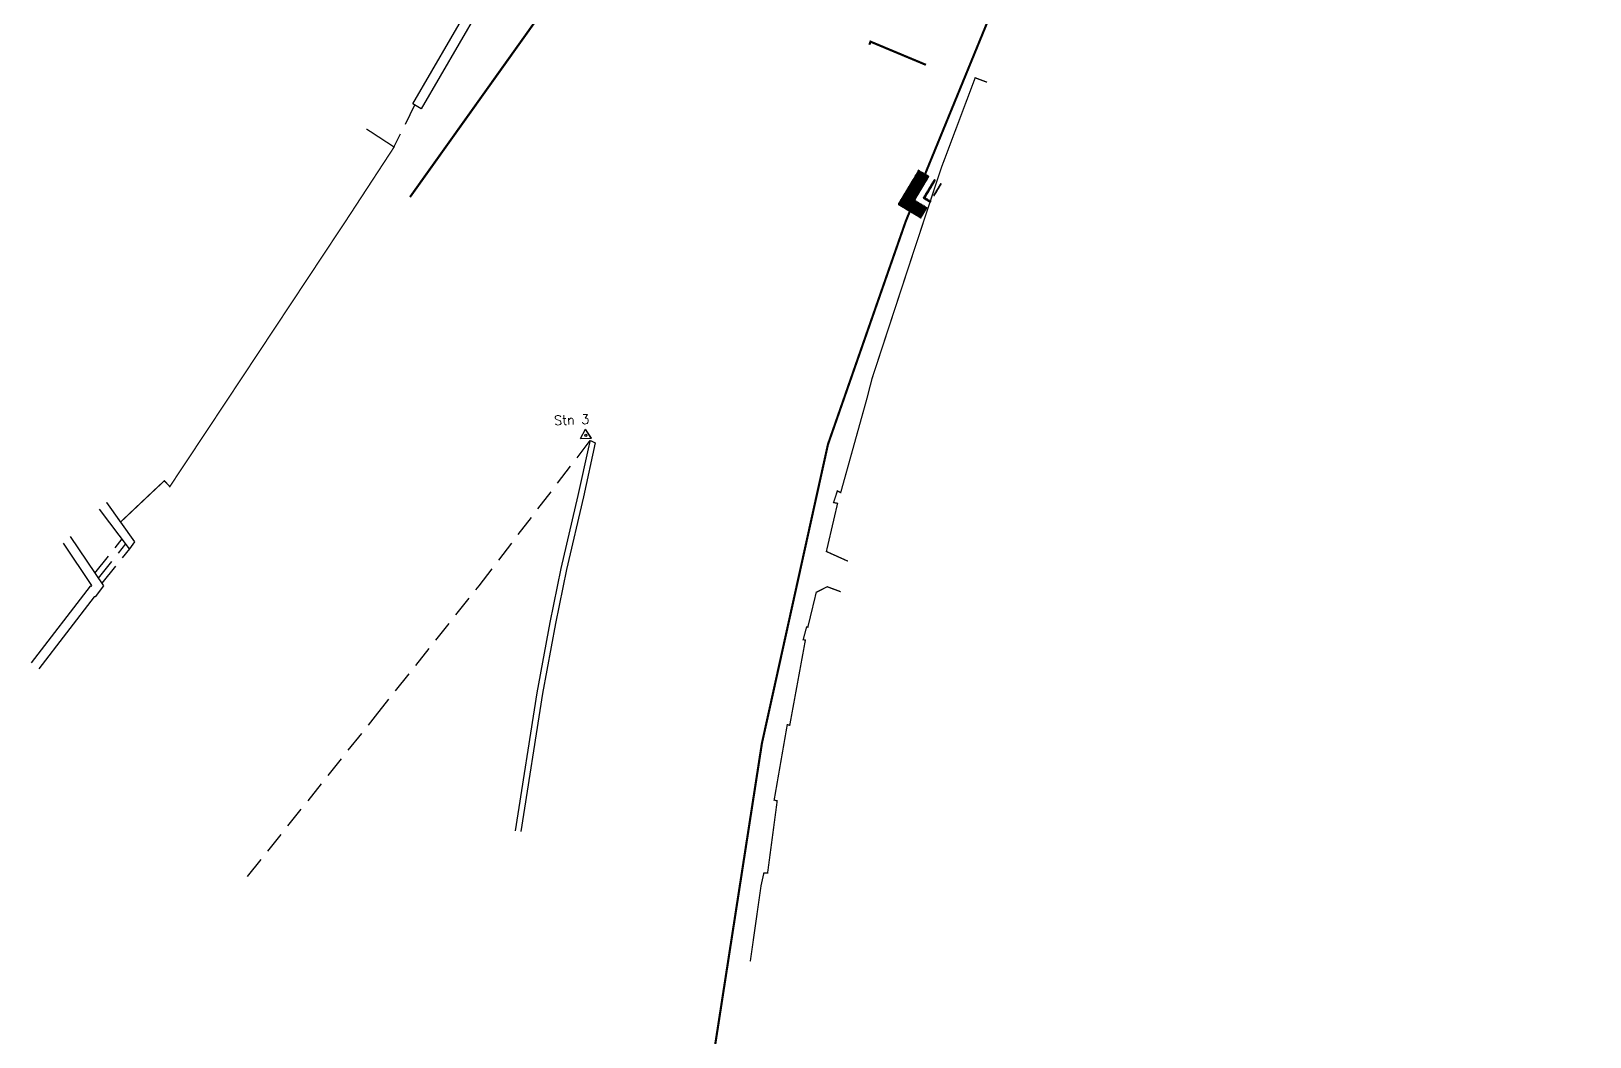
# Model space of a CAD drawing. Extents: x 375087 to 375533, y 165435 to 165818.
# Drawn here: x 375087.2 to 375159.6, y 165585.6 to 165632.3 of the extents above; entities that cross this region are included whole.
import ezdxf

# ---------------------------------------------------------------- set-up
doc = ezdxf.new("R2010")
doc.units = 0
for name, pattern in [('1004', [6, 4, -2]), ('DUCT1', [2, 1, -0.5, 0, -0.5]), ('VERGE', [1.5, 1, -0.5])]:
    doc.linetypes.add(name, pattern=pattern)
doc.layers.get('0').update_dxf_attribs({"linetype": 'CONTINUOUS'})
for name, color, linetype in [('BUILDING', 8, 'CONTINUOUS'), ('CONTROL', 8, 'CONTINUOUS'), ('DUCTS', 3, 'DUCT1'), ('LINES', 253, 'CONTINUOUS'), ('RAIL', 8, 'CONTINUOUS'), ('VERGE', 8, 'VERGE'), ('WALL', 8, 'CONTINUOUS')]:
    doc.layers.add(name, color=color, linetype=linetype)
doc.styles.get("Standard").update_dxf_attribs({"font": 'simplex'})

# ---------------------------------------------------------------- blocks, each defined once
blk = doc.blocks.new('*X92')
at = {"color": 0}
for p, q in [((375126.0806982468, 165651.070783269), (375127.6208590227, 165652.610944045)), ((375126.0806982468, 165651.0884609386), (375127.6031813532, 165652.610944045)), ((375126.0806982468, 165651.1061386081), (375127.5855036836, 165652.610944045)), ((375126.0806982468, 165651.1238162777), (375127.5678260141, 165652.610944045)), ((375126.0806982468, 165651.1414939472), (375127.5501483446, 165652.610944045)), ((375126.0806982468, 165651.1591716167), (375127.5324706751, 165652.610944045)), ((375126.0806982468, 165651.1768492862), (375127.5147930055, 165652.610944045)), ((375126.0806982468, 165651.1945269557), (375127.497115336, 165652.610944045)), ((375126.0806982468, 165651.2122046253), (375127.4794376664, 165652.610944045)), ((375126.0806982468, 165651.2298822948), (375127.4617599969, 165652.610944045)), ((375126.0806982468, 165651.2475599643), (375127.4440823274, 165652.610944045)), ((375126.0806982468, 165651.2652376339), (375127.4264046578, 165652.610944045)), ((375126.0806982468, 165651.2829153034), (375127.4087269884, 165652.610944045)), ((375126.0806982468, 165651.300592973), (375127.3910493188, 165652.610944045)), ((375126.0806982468, 165651.3182706424), (375127.3733716493, 165652.610944045)), ((375126.0806982468, 165651.335948312), (375127.3556939798, 165652.610944045)), ((375126.0806982467, 165651.3536259815), (375127.3380163102, 165652.610944045)), ((375126.0806982467, 165651.371303651), (375127.3203386407, 165652.610944045)), ((375126.0806982467, 165651.3889813206), (375127.3026609711, 165652.610944045)), ((375126.0806982467, 165651.4066589901), (375127.2849833017, 165652.610944045)), ((375126.0806982467, 165651.4243366597), (375127.2673056321, 165652.610944045)), ((375126.0806982467, 165651.4420143292), (375127.2496279626, 165652.610944045)), ((375126.0806982467, 165651.4596919987), (375127.2319502931, 165652.610944045)), ((375126.0806982467, 165651.4773696682), (375127.2142726235, 165652.610944045)), ((375126.0806982467, 165651.4950473377), (375127.196594954, 165652.610944045)), ((375126.0806982467, 165651.5127250073), (375127.1789172844, 165652.610944045)), ((375126.0806982467, 165651.5304026768), (375127.1612396149, 165652.610944045)), ((375126.0806982467, 165651.5480803463), (375127.1435619454, 165652.610944045)), ((375126.0806982467, 165651.5657580159), (375127.1258842759, 165652.610944045)), ((375126.0806982467, 165651.5834356854), (375127.1082066063, 165652.610944045)), ((375126.0806982467, 165651.6011133549), (375127.0905289368, 165652.610944045)), ((375126.0806982467, 165651.6187910245), (375127.0728512672, 165652.610944045)), ((375126.0806982467, 165651.636468694), (375127.0551735978, 165652.610944045)), ((375126.0806982467, 165651.6541463635), (375127.0374959282, 165652.610944045)), ((375126.0806982467, 165651.6718240331), (375127.0198182586, 165652.610944045)), ((375126.0806982467, 165651.6895017026), (375127.0021405892, 165652.610944045)), ((375126.0806982467, 165651.7071793721), (375126.9844629196, 165652.610944045)), ((375126.0806982467, 165651.7248570416), (375126.9667852501, 165652.610944045)), ((375126.0806982467, 165651.7425347112), (375126.9491075806, 165652.610944045)), ((375126.0806982467, 165651.7602123807), (375126.931429911, 165652.610944045)), ((375126.0806982467, 165651.7778900502), (375126.9137522415, 165652.610944045)), ((375126.0806982467, 165651.7955677198), (375126.8960745719, 165652.610944045)), ((375126.0806982467, 165651.8132453893), (375126.8783969025, 165652.610944045)), ((375126.0806982467, 165651.8309230588), (375126.8607192329, 165652.610944045)), ((375126.0806982467, 165651.8486007284), (375126.8430415633, 165652.610944045)), ((375126.0806982467, 165651.8662783979), (375126.8253638939, 165652.610944045)), ((375126.0806982467, 165651.8839560674), (375126.8076862243, 165652.610944045)), ((375126.0806982467, 165651.9016337369), (375126.7900085548, 165652.610944045)), ((375126.0806982467, 165651.9193114065), (375126.7723308852, 165652.610944045)), ((375126.0806982467, 165651.936989076), (375126.7546532157, 165652.610944045)), ((375126.0806982467, 165651.9546667455), (375126.7369755462, 165652.610944045)), ((375126.0806982467, 165651.9723444151), (375126.7192978767, 165652.610944045)), ((375126.0806982467, 165651.9900220846), (375126.7016202071, 165652.610944045)), ((375126.0806982467, 165652.0076997541), (375126.6839425376, 165652.610944045)), ((375126.0806982467, 165652.0253774236), (375126.6662648681, 165652.610944045)), ((375126.0806982467, 165652.0430550931), (375126.6485871986, 165652.610944045)), ((375126.0806982467, 165652.0607327627), (375126.630909529, 165652.610944045)), ((375126.0806982467, 165652.0784104322), (375126.6132318595, 165652.610944045)), ((375126.0806982467, 165652.0960881018), (375126.59555419, 165652.610944045)), ((375126.0806982467, 165652.1137657713), (375126.5778765205, 165652.610944045)), ((375126.0806982467, 165652.1314434408), (375126.5601988509, 165652.610944045)), ((375126.0806982467, 165652.1491211104), (375126.5425211814, 165652.610944045)), ((375126.0806982467, 165652.1667987799), (375126.5248435119, 165652.610944045)), ((375126.0806982467, 165652.1844764494), (375126.5071658423, 165652.610944045)), ((375126.0806982467, 165652.2021541189), (375126.4894881728, 165652.610944045)), ((375126.0806982467, 165652.2198317884), (375126.4718105033, 165652.610944045)), ((375126.0806982467, 165652.237509458), (375126.4541328338, 165652.610944045)), ((375126.0806982467, 165652.2551871275), (375126.4364551642, 165652.610944045)), ((375126.0806982467, 165652.2728647971), (375126.4187774946, 165652.610944045)), ((375126.0806982467, 165652.2905424666), (375126.4010998251, 165652.610944045)), ((375126.0806982467, 165652.3082201361), (375126.3834221556, 165652.610944045)), ((375126.0806982467, 165652.3258978056), (375126.365744486, 165652.610944045)), ((375126.0806982467, 165652.3435754752), (375126.3480668166, 165652.610944045)), ((375126.0806982467, 165652.3612531447), (375126.330389147, 165652.610944045)), ((375126.0806982467, 165652.3789308142), (375126.3127114775, 165652.610944045)), ((375126.0806982467, 165652.3966084837), (375126.2950338079, 165652.610944045)), ((375126.0806982467, 165652.4142861532), (375126.2773561385, 165652.610944045)), ((375126.0806982467, 165652.4319638228), (375126.2596784689, 165652.610944045)), ((375126.0806982467, 165652.4496414923), (375126.2420007994, 165652.610944045)), ((375126.0806982467, 165652.4673191618), (375126.2243231299, 165652.610944045)), ((375126.0806982467, 165652.4849968314), (375126.2066454603, 165652.610944045)), ((375126.0806982467, 165652.5026745009), (375126.1889677908, 165652.610944045)), ((375126.0806982467, 165652.5203521705), (375126.1712901213, 165652.610944045)), ((375126.0806982467, 165652.53802984), (375126.1536124518, 165652.610944045)), ((375126.0806982467, 165652.5557075095), (375126.1359347823, 165652.610944045)), ((375126.0806982467, 165652.573385179), (375126.1182571127, 165652.610944045)), ((375126.0806982467, 165652.5910628485), (375126.1005794432, 165652.610944045)), ((375126.0806982467, 165652.6087405181), (375126.0829017736, 165652.610944045)), ((375126.0806982468, 165651.0531055995), (375127.6279431898, 165652.6003505425)), ((375126.0806982468, 165651.03542793), (375127.6279431898, 165652.582672873)), ((375126.0806982468, 165651.0177502604), (375127.6279431898, 165652.5649952035)), ((375126.0806982468, 165651.000072591), (375127.6279431898, 165652.547317534)), ((375126.0806982468, 165650.9823949214), (375127.6279431898, 165652.5296398644)), ((375126.0806982468, 165650.9647172519), (375127.6279431898, 165652.5119621949)), ((375126.0806982468, 165650.9470395824), (375127.6279431898, 165652.4942845254)), ((375126.0806982468, 165650.9293619128), (375127.6279431898, 165652.4766068558)), ((375126.0806982468, 165650.9116842433), (375127.6279431898, 165652.4589291863)), ((375126.0806982468, 165650.8940065737), (375127.6279431898, 165652.4412515168)), ((375126.0806982468, 165650.8763289042), (375127.6279431898, 165652.4235738472)), ((375126.0806982468, 165650.8586512347), (375127.6279431898, 165652.4058961777)), ((375126.0806982468, 165650.8409735652), (375127.6279431898, 165652.3882185082)), ((375126.0806982468, 165650.8232958957), (375127.6279431898, 165652.3705408387)), ((375126.0806982468, 165650.8056182261), (375127.6279431898, 165652.3528631691)), ((375126.0806982468, 165650.7879405566), (375127.6279431898, 165652.3351854996)), ((375126.0806982468, 165650.7702628871), (375127.6279431898, 165652.3175078301)), ((375126.0806982468, 165650.7525852175), (375127.6279431898, 165652.2998301606)), ((375126.0806982468, 165650.734907548), (375127.6279431898, 165652.282152491)), ((375126.0806982468, 165650.7172298785), (375127.6279431898, 165652.2644748215)), ((375126.0806982468, 165650.6995522089), (375127.6279431898, 165652.246797152)), ((375126.0806982468, 165650.6818745394), (375127.6279431898, 165652.2291194825)), ((375126.0806982468, 165650.6641968699), (375127.6279431898, 165652.2114418129)), ((375126.0806982468, 165650.6465192004), (375127.6279431898, 165652.1937641434)), ((375126.0806982468, 165650.6288415308), (375127.6279431898, 165652.1760864738)), ((375126.0806982468, 165650.6111638613), (375127.6279431898, 165652.1584088043)), ((375126.0806982468, 165650.5934861918), (375127.6279431898, 165652.1407311348)), ((375126.0806982468, 165650.5758085222), (375127.6279431898, 165652.1230534652)), ((375126.0806982468, 165650.5581308527), (375127.6279431898, 165652.1053757957)), ((375126.0806982468, 165650.5404531832), (375127.6279431898, 165652.0876981262)), ((375126.0806982468, 165650.5227755136), (375127.6279431898, 165652.0700204567)), ((375126.0806982468, 165650.5050978441), (375127.6279431898, 165652.0523427871)), ((375126.0806982468, 165650.4874201746), (375127.6279431898, 165652.0346651176)), ((375126.0806982468, 165650.469742505), (375127.6279431898, 165652.016987448)), ((375126.0806982468, 165650.4520648355), (375127.6279431898, 165651.9993097786)), ((375126.0806982468, 165650.434387166), (375127.6279431898, 165651.981632109)), ((375126.0806982468, 165650.4167094965), (375127.6279431898, 165651.9639544395)), ((375126.0806982468, 165650.3990318269), (375127.6279431898, 165651.9462767699)), ((375126.0806982468, 165650.3813541574), (375127.6279431898, 165651.9285991004)), ((375126.0806982468, 165650.3636764879), (375127.6279431898, 165651.9109214309)), ((375126.0806982468, 165650.3459988183), (375127.6279431898, 165651.8932437614)), ((375126.0806982468, 165650.3283211488), (375127.6279431898, 165651.8755660919)), ((375126.0806982468, 165650.3106434793), (375127.6279431898, 165651.8578884223)), ((375126.0806982468, 165650.2929658098), (375127.6279431898, 165651.8402107528)), ((375126.0965215607, 165650.2911114543), (375127.6279431898, 165651.8225330833)), ((375126.1141992303, 165650.2911114543), (375127.6279431898, 165651.8048554137)), ((375126.1318768998, 165650.2911114543), (375127.6279431898, 165651.7871777442)), ((375126.1495545694, 165650.2911114543), (375127.6279431898, 165651.7695000746)), ((375126.1672322389, 165650.2911114543), (375127.6279431898, 165651.7518224051)), ((375126.1849099084, 165650.2911114543), (375127.6279431898, 165651.7341447356)), ((375126.202587578, 165650.2911114543), (375127.6279431898, 165651.716467066)), ((375126.2202652475, 165650.2911114543), (375127.6279431898, 165651.6987893966)), ((375126.237942917, 165650.2911114543), (375127.6279431898, 165651.681111727)), ((375126.2556205866, 165650.2911114543), (375127.6279431898, 165651.6634340575)), ((375126.2732982561, 165650.2911114543), (375127.6279431898, 165651.645756388)), ((375126.2909759256, 165650.2911114543), (375127.6279431898, 165651.6280787184)), ((375126.3086535951, 165650.2911114543), (375127.6279431898, 165651.6104010489)), ((375126.3263312646, 165650.2911114543), (375127.6279431898, 165651.5927233793)), ((375126.3440089342, 165650.2911114543), (375127.6279431898, 165651.5750457098)), ((375126.3616866037, 165650.2911114543), (375127.6279431898, 165651.5573680403)), ((375126.3793642733, 165650.2911114543), (375127.6279431898, 165651.5396903708)), ((375126.3970419427, 165650.2911114543), (375127.6279431898, 165651.5220127013)), ((375126.4147196123, 165650.2911114543), (375127.6279431898, 165651.5043350317)), ((375126.4323972819, 165650.2911114543), (375127.6279431898, 165651.4866573622)), ((375126.4500749513, 165650.2911114543), (375127.6279431898, 165651.4689796926)), ((375126.4677526209, 165650.2911114543), (375127.6279431898, 165651.4513020231)), ((375126.4854302905, 165650.2911114543), (375127.6279431898, 165651.4336243536)), ((375126.50310796, 165650.2911114543), (375127.6279431898, 165651.4159466841)), ((375126.5207856295, 165650.2911114543), (375127.6279431898, 165651.3982690145)), ((375126.538463299, 165650.2911114543), (375127.6279431898, 165651.380591345)), ((375126.5561409686, 165650.2911114543), (375127.6279431898, 165651.3629136755)), ((375126.573818638, 165650.2911114543), (375127.6279431898, 165651.345236006)), ((375126.5914963076, 165650.2911114543), (375127.6279431898, 165651.3275583364)), ((375126.6091739772, 165650.2911114543), (375127.6279431898, 165651.3098806669)), ((375126.6268516466, 165650.2911114543), (375127.6279431898, 165651.2922029973)), ((375126.6445293162, 165650.2911114543), (375127.6279431898, 165651.2745253278)), ((375126.6622069857, 165650.2911114543), (375127.6279431898, 165651.2568476583)), ((375126.6798846553, 165650.2911114543), (375127.6279431898, 165651.2391699888)), ((375126.6975623248, 165650.2911114543), (375127.6279431898, 165651.2214923192)), ((375126.7152399943, 165650.2911114543), (375127.6279431898, 165651.2038146497)), ((375126.7329176638, 165650.2911114543), (375127.6279431898, 165651.1861369802)), ((375126.7505953333, 165650.2911114543), (375127.6279431898, 165651.1684593107)), ((375126.7682730029, 165650.2911114543), (375127.6279431898, 165651.1507816411)), ((375126.7859506724, 165650.2911114543), (375127.6279431898, 165651.1331039715)), ((375126.803628342, 165650.2911114543), (375127.6279431898, 165651.1154263021)), ((375126.8213060115, 165650.2911114543), (375127.6279431898, 165651.0977486325)), ((375126.838983681, 165650.2911114543), (375127.6279431898, 165651.080070963)), ((375126.8566613505, 165650.2911114543), (375127.6279431898, 165651.0623932935)), ((375126.8743390201, 165650.2911114543), (375127.6279431898, 165651.0447156239)), ((375126.8920166896, 165650.2911114543), (375127.6279431898, 165651.0270379544)), ((375126.9096943592, 165650.2911114543), (375127.6279431898, 165651.0093602849)), ((375126.9273720286, 165650.2911114543), (375127.6279431898, 165650.9916826154)), ((375126.9450496982, 165650.2911114543), (375127.6279431898, 165650.9740049458)), ((375126.9627273678, 165650.2911114543), (375127.6279431898, 165650.9563272763)), ((375126.9804050372, 165650.2911114543), (375127.6279431898, 165650.9386496068)), ((375126.9980827068, 165650.2911114543), (375127.6279431898, 165650.9209719372)), ((375127.0157603764, 165650.2911114543), (375127.6279431898, 165650.9032942677)), ((375127.0334380458, 165650.2911114543), (375127.6279431898, 165650.8856165982)), ((375127.0511157154, 165650.2911114543), (375127.6279431898, 165650.8679389286)), ((375127.0687933849, 165650.2911114543), (375127.6279431898, 165650.8502612591)), ((375127.0864710545, 165650.2911114543), (375127.6279431898, 165650.8325835896)), ((375127.104148724, 165650.2911114543), (375127.6279431898, 165650.81490592)), ((375127.1218263935, 165650.2911114543), (375127.6279431898, 165650.7972282505)), ((375127.1395040631, 165650.2911114542), (375127.6279431898, 165650.779550581)), ((375127.1571817325, 165650.2911114542), (375127.6279431898, 165650.7618729115)), ((375127.1748594021, 165650.2911114542), (375127.6279431898, 165650.7441952419)), ((375127.1925370716, 165650.2911114542), (375127.6279431898, 165650.7265175724)), ((375127.2102147412, 165650.2911114542), (375127.6279431898, 165650.7088399029)), ((375127.2278924107, 165650.2911114542), (375127.6279431898, 165650.6911622333)), ((375127.2455700802, 165650.2911114542), (375127.6279431898, 165650.6734845638)), ((375127.2632477497, 165650.2911114542), (375127.6279431898, 165650.6558068943)), ((375127.2809254193, 165650.2911114542), (375127.6279431898, 165650.6381292247)), ((375127.2986030888, 165650.2911114542), (375127.6279431898, 165650.6204515552)), ((375127.3162807583, 165650.2911114542), (375127.6279431898, 165650.6027738857)), ((375127.3339584278, 165650.2911114542), (375127.6279431898, 165650.5850962162)), ((375127.3516360974, 165650.2911114542), (375127.6279431898, 165650.5674185466)), ((375127.3693137669, 165650.2911114542), (375127.6279431898, 165650.5497408771)), ((375127.3869914364, 165650.2911114542), (375127.6279431898, 165650.5320632076)), ((375127.404669106, 165650.2911114542), (375127.6279431898, 165650.5143855381)), ((375127.4223467755, 165650.2911114542), (375127.6279431898, 165650.4967078685)), ((375127.440024445, 165650.2911114542), (375127.6279431898, 165650.479030199)), ((375127.4577021145, 165650.2911114542), (375127.6279431898, 165650.4613525294)), ((375127.4753797841, 165650.2911114542), (375127.6279431898, 165650.4436748599)), ((375127.4930574537, 165650.2911114542), (375127.6279431898, 165650.4259971904)), ((375127.5107351231, 165650.2911114542), (375127.6279431898, 165650.4083195209)), ((375127.5284127927, 165650.2911114542), (375127.6279431898, 165650.3906418513)), ((375127.5460904622, 165650.2911114542), (375127.6279431898, 165650.3729641818)), ((375127.5637681317, 165650.2911114542), (375127.6279431898, 165650.3552865123)), ((375127.5814458012, 165650.2911114542), (375127.6279431898, 165650.3376088427)), ((375127.5991234708, 165650.2911114542), (375127.6279431898, 165650.3199311732)), ((375127.6168011404, 165650.2911114542), (375127.6279431898, 165650.3022535037))]:
    blk.add_line(p, q, dxfattribs=at)

msp = doc.modelspace()

# ---------------------------------------------------------------- linework, layer by layer
at = {"layer": 'BUILDING', "const_width": 0.06}
for points in [[(375131.562706883, 165629.9140804404), (375131.0134465185, 165630.1207473003), (375129.4357557807, 165625.9277044972), (375128.0316627007, 165621.6702030803), (375126.2188507291, 165616.1362541125), (375125.9835983615, 165615.2176455685), (375124.7650820886, 165610.8441324049), (375124.6090206304, 165610.9212605465), (375124.4343872453, 165610.3822463218), (375124.6199870922, 165610.344264319), (375124.0996261386, 165608.1078590614), (375125.1001530595, 165607.6577534815)], [(375090.6577335793, 165610.39090103), (375091.3060377941, 165609.472602743), (375092.8477592412, 165610.9292960339), (375093.1134715931, 165611.1775880869), (375093.3453190396, 165611.394235443), (375093.5978555195, 165611.1239808731), (375096.2107979353, 165615.066207314), (375101.8442016554, 165623.5765975577), (375104.0182466028, 165626.9036944452), (375102.7351301151, 165627.7421289757)], [(375124.7664829602, 165606.237786768), (375124.1391257414, 165606.4706531799), (375123.6306134251, 165606.2131357549), (375123.238376676, 165604.5898519434), (375123.1803596272, 165604.6003577197), (375123.0237075191, 165604.0109655358), (375123.1244621804, 165603.9898729464), (375122.3977991025, 165600.0327702103), (375122.2833114874, 165600.0629574827), (375121.6741606455, 165596.5582500836), (375121.8147479764, 165596.5185854232), (375121.3690422909, 165593.1632077351), (375121.1948001088, 165593.1675702793), (375121.0650067281, 165592.5802081602), (375120.5646084929, 165589.0586286402)]]:
    msp.add_lwpolyline(points, dxfattribs=at)
at = {"layer": 'CONTROL'}
for p, q in [((375112.6808409987, 165613.3539700934), (375112.9141843696, 165613.7963619229)), ((375112.6827399557, 165613.3570352568), (375112.9160833264, 165613.7994270862)), ((375113.180479242, 165613.3729865571), (375112.9141843696, 165613.7963619229)), ((375113.1823781989, 165613.3760517204), (375112.9160833264, 165613.7994270862)), ((375112.6808409987, 165613.3539700934), (375113.180479242, 165613.3729865571)), ((375112.6827399557, 165613.3570352568), (375113.1823781989, 165613.3760517204))]:
    msp.add_line(p, q, dxfattribs=at)
for centre in [(375112.9251678166, 165613.507783023), (375112.9270667735, 165613.5108481863)]:
    msp.add_circle(centre, 0.05000000074505806, dxfattribs=at)
at = {"layer": 'DUCTS', "const_width": 0.1}
msp.add_lwpolyline([(375159.517438063, 165674.8217044797), (375153.0679353675, 165669.2970352335), (375146.205636515, 165662.0767026905), (375141.8715818018, 165655.5783406609), (375137.1764469752, 165646.3724323539), (375127.7859039836, 165623.4478294744), (375124.1741461662, 165613.0872164968), (375121.104281857, 165599.1880068883), (375117.1313072571, 165573.5557681014), (375113.7002261655, 165542.4188066529), (375113.3992830526, 165539.9521508422)], dxfattribs=at)
at = {"layer": 'LINES', "linetype": '1004', "const_width": 0.1}
msp.add_lwpolyline([(375118.3451304354, 165643.6328739573), (375104.756882714, 165624.5785125497)], dxfattribs=at)
at = {"layer": 'LINES', "const_width": 0.1}
for points in [[(375126.1685360343, 165631.8439443851), (375126.0971542965, 165631.6570104716)], [(375128.7236928275, 165630.7240821598), (375126.1053477807, 165631.8195059971)]]:
    msp.add_lwpolyline(points, dxfattribs=at)
at = {"layer": 'RAIL'}
for p, q in [((375105.2707159963, 165628.6776190845), (375105.2707159963, 165628.6776190845)), ((375113.1252737711, 165613.2732195339), (375113.1252737711, 165613.2732195339)), ((375091.7304868394, 165608.2318666481), (375091.7304868394, 165608.2318666481)), ((375090.4277396895, 165606.6491613124), (375090.4277396895, 165606.6491613124))]:
    msp.add_line(p, q, dxfattribs=at)
at = {"layer": 'VERGE'}
for points in [[(375104.9645652134, 165628.8554799232), (375104.0110266745, 165626.9104437763), (375104.0110266745, 165626.9104437763)], [(375097.2145238706, 165593.0064206634), (375103.1573565076, 165600.4608292936), (375107.963611331, 165606.5129942913), (375113.1374949612, 165613.266660553)], [(375090.1193648185, 165607.1060584758), (375091.3814253835, 165608.6912891289)], [(375090.2835709123, 165606.8627659592), (375091.5561943715, 165608.4612642988)], [(375090.4612685672, 165606.6364197267), (375091.7372350098, 165608.239117072), (375091.7372350098, 165608.239117072)]]:
    msp.add_lwpolyline(points, dxfattribs=at)
at = {"layer": 'WALL'}
for points in [[(375140.6845678023, 165688.8290487526), (375135.9705303315, 165680.6428301885), (375130.6371044426, 165671.533399697), (375123.263443861, 165659.0539262913), (375118.1365374206, 165650.4336918278), (375108.8105225908, 165634.7706667033), (375105.2707159963, 165628.6776190845), (375104.8816138905, 165628.903671183), (375108.4226345636, 165634.9988085878), (375117.7498294564, 165650.6638156262), (375122.8763485353, 165659.2833987912), (375130.249222272, 165671.7615405096), (375135.5813748057, 165680.8687961247), (375140.2946033552, 165689.0536099467)], [(375109.6633191186, 165595.1345211111), (375110.6689232173, 165601.5437343693), (375111.2724076608, 165604.8096159526), (375111.7845093563, 165607.3212169366), (375112.5656885505, 165610.7102863108), (375113.0748731188, 165613.0214656286), (375113.1374949612, 165613.266660553), (375113.3625264243, 165613.16516037), (375112.8095728862, 165610.6553145091), (375112.0288348643, 165607.2681591177), (375111.5178275182, 165604.761925367), (375110.9153767383, 165601.5016376688), (375109.9102975999, 165595.0957702437)], [(375090.6577335793, 165610.39090103), (375091.9575757692, 165608.5497239574), (375091.7304868394, 165608.2318666481), (375090.3273631558, 165610.0786089699)], [(375088.9755494542, 165608.8007685342), (375090.5232157658, 165606.507701185), (375090.1234152926, 165605.9951154627), (375090.0831237914, 165606.0025911532), (375087.5146109088, 165602.6534870475)], [(375088.6441055941, 165608.4874617774), (375089.967419744, 165606.526801106), (375089.9367160514, 165606.4874357839), (375089.8939467325, 165606.4953712092), (375087.1575326546, 165602.9273394173)]]:
    msp.add_lwpolyline(points, dxfattribs=at)

# ---------------------------------------------------------------- block references
at = {"layer": 'DUCTS', "xscale": 0.8000000000000089, "yscale": 0.8000000000000089, "zscale": 0.8000000000000089, "rotation": 329.0038226507538}
msp.add_blockref('*X92', (49635.08433962829, 206573.8914720492), dxfattribs=at)

# ---------------------------------------------------------------- texts
at = {"layer": 'CONTROL'}
msp.add_text(' Stn 3       ', height=0.440000006556511, rotation=2.179651909751521, dxfattribs=at).set_placement((375111.1541699677, 165613.9672067075))

doc.saveas('drawing.dxf')
